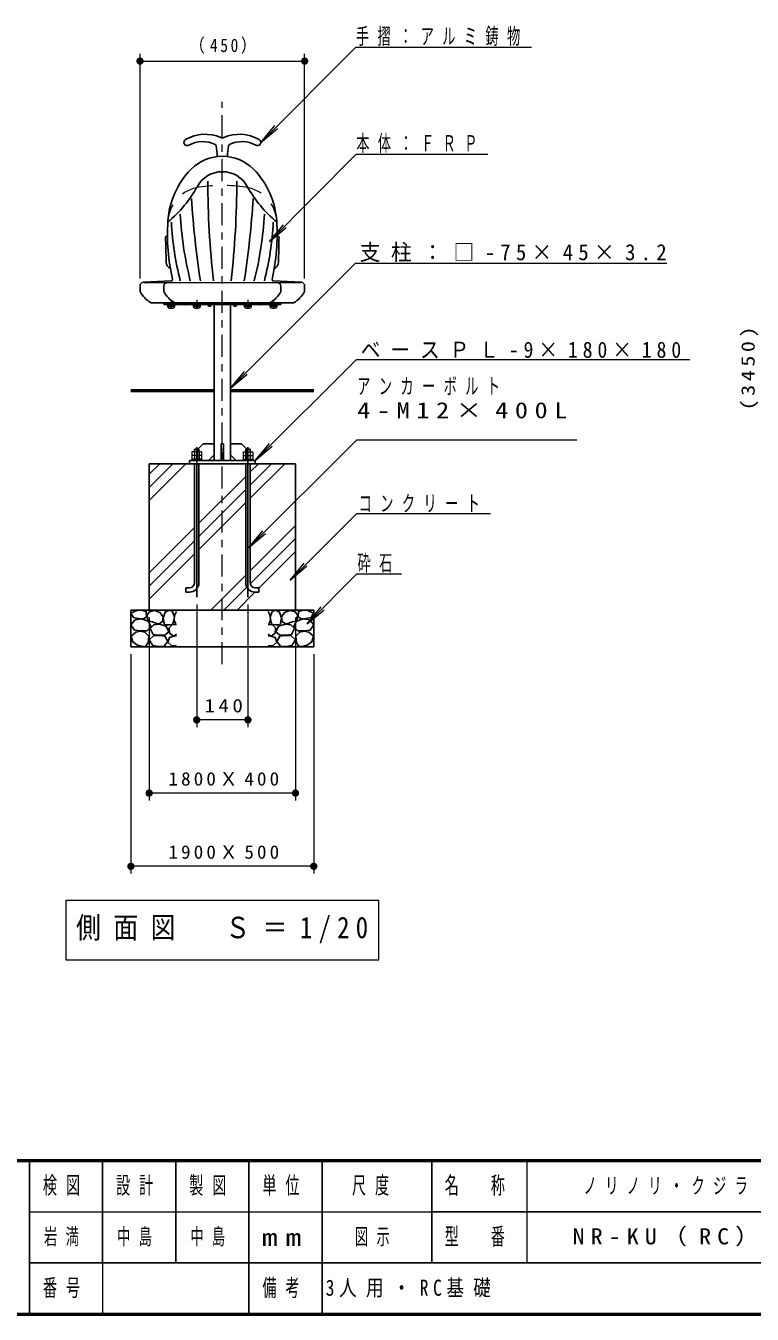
# Model space of a CAD drawing. Units: millimetres on the paper, scale 1:20. Extents: x -385 to 0, y 0 to 267.
# Drawn here: x -243 to -143.7, y 0 to 176 of the extents above; entities that cross this region are included whole.
import ezdxf

# ---------------------------------------------------------------- set-up
doc = ezdxf.new("R2010")
doc.units = ezdxf.units.MM
doc.linetypes.add('USER1', pattern=[4.5, 2.5, -2])
doc.linetypes.add('USER2', pattern=[6, 3, -1, 1, -1])
doc.layers.add('LY_1', color=7, linetype='Continuous', lineweight=13)
doc.styles.add('ＭＳ ゴシック', font='')
doc.styles.get('ＭＳ ゴシック').set_extended_font_data('MS Gothic')

# ---------------------------------------------------------------- blocks, each defined once
blk = doc.blocks.new('filled_dot')
at = {"color": 0, "linetype": 'Continuous', "lineweight": -2, "const_width": 1.25}
blk.add_lwpolyline([(-0.625, 0, 1), (0.625, 0, 1)], format="xyb", close=True, dxfattribs=at)

msp = doc.modelspace()

# ---------------------------------------------------------------- linework, layer by layer
at = {"layer": 'LY_1'}
for p, q in [((-197.865, 173.104), (-210.874, 160.072)), ((-197.865, 173.104), (-173.865, 173.104)), ((-227.379, 141.47), (-227.379, 172.193)), ((-227.379, 171.193), (-204.879, 171.193)), ((-204.879, 141.47), (-204.879, 172.193)), ((-210.874, 160.072), (-208.947, 162.372)), ((-210.874, 160.072), (-208.577, 162.003)), ((-197.818, 158.491), (-209.676, 146.538)), ((-197.818, 158.491), (-179.818, 158.491)), ((-209.676, 146.538), (-207.757, 148.844)), ((-209.676, 146.538), (-207.386, 148.476)), ((-197.943, 143.589), (-215.018, 126.503)), ((-197.943, 143.589), (-155.355, 143.589)), ((-226.879, 140.943), (-205.379, 140.943)), ((-197.81, 130.427), (-211.629, 116.643)), ((-197.81, 130.427), (-152.213, 130.427)), ((-215.018, 126.503), (-213.09, 128.802)), ((-215.018, 126.503), (-212.72, 128.432)), ((-197.762, 119.444), (-212.525, 104.723)), ((-211.629, 116.643), (-209.698, 118.939)), ((-211.629, 116.643), (-209.329, 118.569)), ((-197.762, 119.444), (-167.683, 119.444)), ((-226.129, 111.161), (-221.096, 116.193)), ((-226.129, 112.957), (-222.893, 116.193)), ((-226.129, 114.753), (-224.689, 116.193)), ((-218.979, 117.803), (-220.279, 117.803)), ((-220.279, 117.803), (-220.279, 116.643)), ((-218.979, 117.303), (-220.279, 117.303)), ((-218.979, 116.803), (-220.279, 116.803)), ((-219.954, 117.803), (-219.954, 116.803)), ((-219.304, 117.803), (-219.304, 116.803)), ((-218.979, 117.803), (-218.979, 116.643)), ((-213.279, 117.803), (-211.979, 117.803)), ((-213.279, 117.803), (-213.279, 116.643)), ((-213.279, 117.303), (-211.979, 117.303)), ((-213.279, 116.803), (-211.979, 116.803)), ((-212.954, 117.803), (-212.954, 116.803)), ((-212.329, 111.469), (-207.605, 116.193)), ((-212.329, 113.265), (-209.401, 116.193)), ((-212.329, 115.061), (-211.197, 116.193)), ((-212.304, 117.803), (-212.304, 116.803)), ((-211.979, 117.803), (-211.979, 116.643)), ((-219.329, 108.061), (-212.929, 114.461)), ((-219.329, 106.265), (-212.929, 112.665)), ((-219.329, 104.469), (-212.929, 110.869)), ((-197.762, 109.39), (-206.873, 100.299)), ((-197.762, 109.39), (-179.487, 109.39)), ((-226.129, 101.261), (-219.929, 107.461)), ((-212.329, 101.57), (-206.129, 107.77)), ((-226.129, 99.465), (-219.929, 105.665)), ((-212.525, 104.723), (-210.593, 107.018)), ((-212.525, 104.723), (-210.224, 106.648)), ((-212.312, 99.791), (-206.129, 105.974)), ((-226.129, 97.669), (-219.929, 103.869)), ((-211.129, 99.178), (-206.129, 104.178)), ((-206.873, 100.299), (-204.942, 102.595)), ((-206.873, 100.299), (-204.573, 102.225)), ((-217.705, 96.193), (-212.929, 100.97)), ((-197.723, 101.143), (-204.523, 94.316)), ((-197.723, 101.143), (-191.644, 101.143)), ((-215.909, 96.193), (-212.774, 99.328)), ((-214.113, 96.193), (-211.663, 98.644)), ((-219.629, 96.943), (-219.629, 80.193)), ((-212.629, 96.943), (-212.629, 80.193)), ((-226.129, 95.175), (-226.129, 70.193)), ((-206.129, 95.175), (-206.129, 70.193)), ((-204.523, 94.316), (-202.599, 96.618)), ((-204.523, 94.316), (-202.228, 96.249)), ((-228.629, 90.193), (-228.629, 60.193)), ((-203.629, 90.193), (-203.629, 60.193)), ((-212.629, 81.193), (-219.629, 81.193)), ((-206.129, 71.193), (-226.129, 71.193)), ((-203.629, 61.193), (-228.629, 61.193)), ((-237.529, 56.542), (-237.529, 48.409)), ((-194.729, 56.542), (-237.529, 56.542)), ((-194.729, 48.409), (-194.729, 56.542)), ((-237.529, 48.409), (-194.729, 48.409)), ((-174.5, 21), (-174.5, 7)), ((-242.5, 14), (-187.5, 14)), ((-232.5, 7), (-232.5, 0))]:
    msp.add_line(p, q, dxfattribs=at)
at = {"layer": 'LY_1', "linetype": 'USER2'}
for p, q in [((-216.129, 88.797), (-216.129, 165.637)), ((-223.129, 138.556), (-223.129, 137.556)), ((-219.629, 138.556), (-219.629, 137.556)), ((-212.629, 138.556), (-212.629, 137.556)), ((-209.129, 138.556), (-209.129, 137.556))]:
    msp.add_line(p, q, dxfattribs=at)
at = {"layer": 'LY_1', "lineweight": 25}
for p, q in [((-218.268, 153.611), (-218.268, 153.61)), ((-223.728, 147.295), (-223.628, 147.295)), ((-208.531, 147.295), (-208.631, 147.295)), ((-226.907, 140.97), (-223.058, 141.184)), ((-205.351, 140.97), (-209.2, 141.184)), ((-227.379, 139.693), (-227.379, 140.47)), ((-224.129, 139.693), (-224.129, 140.443)), ((-208.129, 139.693), (-208.129, 140.443)), ((-204.879, 139.693), (-204.879, 140.47)), ((-225.879, 138.168), (-206.379, 138.168)), ((-224.129, 138.168), (-224.129, 137.943)), ((-224.129, 137.943), (-221.354, 137.943)), ((-223.654, 137.943), (-223.654, 137.843)), ((-222.604, 137.843), (-223.654, 137.843)), ((-223.589, 137.843), (-223.589, 137.718)), ((-223.589, 137.718), (-222.669, 137.718)), ((-223.579, 137.718), (-223.579, 137.668)), ((-222.929, 137.418), (-223.329, 137.418)), ((-223.132, 137.843), (-223.166, 137.718)), ((-223.092, 137.843), (-223.126, 137.718)), ((-222.679, 137.718), (-222.679, 137.668)), ((-222.669, 137.843), (-222.669, 137.718)), ((-222.604, 137.843), (-222.604, 137.943)), ((-221.354, 137.943), (-221.354, 138.168)), ((-221.054, 137.943), (-211.204, 137.943)), ((-220.154, 137.943), (-220.154, 137.843)), ((-219.104, 137.843), (-220.154, 137.843)), ((-220.089, 137.843), (-220.089, 137.718)), ((-220.089, 137.718), (-219.169, 137.718)), ((-220.079, 137.718), (-220.079, 137.668)), ((-219.429, 137.418), (-219.829, 137.418)), ((-219.632, 137.843), (-219.666, 137.718)), ((-219.592, 137.843), (-219.626, 137.718)), ((-219.179, 137.718), (-219.179, 137.668)), ((-219.169, 137.843), (-219.169, 137.718)), ((-219.104, 137.843), (-219.104, 137.943)), ((-218.204, 137.943), (-218.004, 137.743)), ((-218.004, 137.693), (-218.004, 137.943)), ((-218.004, 137.693), (-217.704, 137.693)), ((-217.504, 137.943), (-217.704, 137.743)), ((-217.704, 137.693), (-217.704, 137.943)), ((-217.254, 126.193), (-217.254, 137.943)), ((-215.004, 126.193), (-215.004, 137.943)), ((-214.754, 137.943), (-214.554, 137.743)), ((-214.554, 137.693), (-214.554, 137.943)), ((-214.254, 137.693), (-214.554, 137.693)), ((-214.054, 137.943), (-214.254, 137.743)), ((-214.254, 137.693), (-214.254, 137.943)), ((-213.154, 137.843), (-213.154, 137.943)), ((-213.154, 137.843), (-212.104, 137.843)), ((-213.089, 137.843), (-213.089, 137.718)), ((-212.169, 137.718), (-213.089, 137.718)), ((-213.079, 137.718), (-213.079, 137.668)), ((-212.829, 137.418), (-212.429, 137.418)), ((-212.666, 137.843), (-212.632, 137.718)), ((-212.626, 137.843), (-212.592, 137.718)), ((-212.179, 137.718), (-212.179, 137.668)), ((-212.169, 137.843), (-212.169, 137.718)), ((-212.104, 137.943), (-212.104, 137.843)), ((-210.904, 137.943), (-210.904, 138.168)), ((-208.129, 137.943), (-210.904, 137.943)), ((-209.654, 137.843), (-209.654, 137.943)), ((-209.654, 137.843), (-208.604, 137.843)), ((-209.589, 137.843), (-209.589, 137.718)), ((-208.669, 137.718), (-209.589, 137.718)), ((-209.579, 137.718), (-209.579, 137.668)), ((-209.329, 137.418), (-208.929, 137.418)), ((-209.166, 137.843), (-209.132, 137.718)), ((-209.126, 137.843), (-209.092, 137.718)), ((-208.679, 137.718), (-208.679, 137.668)), ((-208.669, 137.843), (-208.669, 137.718)), ((-208.604, 137.943), (-208.604, 137.843)), ((-208.129, 138.168), (-208.129, 137.943)), ((-217.254, 116.643), (-217.254, 126.193)), ((-215.004, 116.643), (-215.004, 126.193)), ((-219.929, 117.803), (-219.929, 118.193)), ((-219.929, 118.193), (-219.329, 118.193)), ((-219.629, 97.943), (-219.629, 118.443)), ((-219.504, 118.143), (-218.754, 118.893)), ((-219.504, 118.143), (-219.504, 116.643)), ((-219.329, 117.803), (-219.329, 118.193)), ((-217.254, 118.893), (-218.754, 118.893)), ((-215.979, 118.893), (-216.279, 118.893)), ((-216.279, 118.893), (-216.279, 116.643)), ((-215.979, 118.143), (-216.279, 118.143)), ((-215.979, 116.643), (-215.979, 118.893)), ((-215.004, 118.893), (-213.504, 118.893)), ((-212.754, 118.143), (-213.504, 118.893)), ((-212.329, 118.193), (-212.929, 118.193)), ((-212.929, 117.803), (-212.929, 118.193)), ((-212.754, 118.143), (-212.754, 116.643)), ((-212.629, 97.943), (-212.629, 118.443)), ((-212.329, 117.803), (-212.329, 118.193)), ((-226.129, 116.193), (-226.129, 96.175)), ((-206.129, 116.193), (-226.129, 116.193)), ((-220.629, 116.643), (-220.629, 116.193)), ((-220.629, 116.643), (-211.629, 116.643)), ((-219.929, 99.943), (-219.929, 116.193)), ((-219.329, 99.943), (-219.329, 116.193)), ((-217.254, 117.393), (-218.004, 116.643)), ((-215.004, 117.393), (-214.254, 116.643)), ((-212.929, 99.943), (-212.929, 116.193)), ((-212.329, 99.943), (-212.329, 116.193)), ((-211.629, 116.643), (-211.629, 116.193)), ((-206.129, 96.175), (-206.129, 116.193)), ((-220.629, 99.243), (-221.129, 99.243)), ((-221.129, 99.243), (-221.129, 98.643)), ((-220.629, 98.643), (-221.129, 98.643)), ((-211.629, 99.243), (-211.129, 99.243)), ((-211.629, 98.643), (-211.129, 98.643)), ((-211.129, 99.243), (-211.129, 98.643)), ((-228.629, 96.193), (-228.629, 91.193)), ((-203.629, 96.193), (-228.629, 96.193)), ((-206.148, 96.175), (-206.129, 96.193)), ((-203.629, 91.193), (-203.629, 96.193)), ((-228.629, 91.193), (-203.629, 91.193)), ((-242.5, 21), (-242.5, 0)), ((-232.5, 21), (-232.5, 7)), ((-222.5, 21), (-222.5, 7)), ((-212.5, 21), (-212.5, 0)), ((-202.5, 21), (-202.5, 7)), ((-187.5, 21), (-187.5, 7)), ((-187.5, 14), (-70, 14)), ((-242.5, 7), (0, 7)), ((-202.5, 7), (-202.5, 0))]:
    msp.add_line(p, q, dxfattribs=at)
at = {"layer": 'LY_1', "linetype": 'USER1'}
for p, q in [((-223.504, 138.168), (-223.504, 137.943)), ((-222.754, 138.168), (-222.754, 137.943)), ((-220.004, 138.168), (-220.004, 137.943)), ((-219.254, 138.168), (-219.254, 137.943)), ((-218.354, 137.943), (-218.354, 138.168)), ((-213.904, 137.943), (-213.904, 138.168)), ((-213.004, 138.168), (-213.004, 137.943)), ((-212.254, 138.168), (-212.254, 137.943)), ((-209.504, 138.168), (-209.504, 137.943)), ((-208.754, 138.168), (-208.754, 137.943))]:
    msp.add_line(p, q, dxfattribs=at)
at = {"layer": 'LY_1', "lineweight": 50}
for p, q in [((-228.629, 126.193), (-217.254, 126.193)), ((-215.004, 126.193), (-203.629, 126.193)), ((-385, 21), (0, 21)), ((-385, 0), (0, 0))]:
    msp.add_line(p, q, dxfattribs=at)
at = {"layer": 'LY_1', "lineweight": 25}
for points in [[(-227.362, 95.019), (-228.279, 95.192), (-228.614, 95.787), (-227.833, 96.146), (-227.226, 96.183), (-226.52, 95.985), (-226.507, 95.328), (-226.879, 95.006)], [(-225.07, 94.362), (-225.665, 94.597), (-226.322, 94.746), (-226.421, 95.539), (-226.074, 95.96), (-225.355, 96.159), (-224.649, 95.861), (-224.228, 95.266), (-224.327, 94.622), (-224.748, 94.325)], [(-222.939, 94.238), (-223.398, 94.189), (-224.054, 94.164), (-224.203, 95.081), (-223.955, 95.911), (-223.398, 96.183), (-222.952, 95.997), (-222.667, 95.242), (-222.828, 94.486)], [(-209.319, 94.238), (-208.861, 94.189), (-208.204, 94.164), (-208.055, 95.081), (-208.303, 95.911), (-208.861, 96.183), (-209.307, 95.997), (-209.592, 95.242), (-209.43, 94.486)], [(-207.188, 94.362), (-206.593, 94.597), (-205.937, 94.746), (-205.838, 95.539), (-206.184, 95.96), (-206.903, 96.159), (-207.609, 95.861), (-208.03, 95.266), (-207.931, 94.622), (-207.51, 94.325)], [(-204.896, 95.019), (-203.979, 95.192), (-203.645, 95.787), (-204.425, 96.146), (-205.032, 96.183), (-205.738, 95.985), (-205.751, 95.328), (-205.379, 95.006)], [(-227.362, 93.346), (-228.13, 93.458), (-228.651, 94.176), (-228.056, 94.858), (-227.164, 94.982), (-226.284, 94.697), (-225.876, 93.891), (-226.458, 93.371)], [(-227.102, 91.228), (-227.808, 91.451), (-228.366, 91.847), (-228.589, 92.628), (-227.932, 93.16), (-227.308, 93.306), (-226.718, 93.197), (-226.173, 92.64), (-226.26, 91.723), (-226.582, 91.277)], [(-224.897, 92.751), (-225.578, 92.875), (-225.975, 93.656), (-225.492, 94.201), (-224.748, 94.275), (-223.819, 93.99), (-223.447, 93.222), (-223.955, 92.813)], [(-207.361, 92.751), (-206.68, 92.875), (-206.284, 93.656), (-206.767, 94.201), (-207.51, 94.275), (-208.439, 93.99), (-208.811, 93.222), (-208.303, 92.813)], [(-204.896, 93.346), (-204.128, 93.458), (-203.607, 94.176), (-204.202, 94.858), (-205.094, 94.982), (-205.974, 94.697), (-206.383, 93.891), (-205.8, 93.371)], [(-205.156, 91.228), (-204.45, 91.451), (-203.892, 91.847), (-203.669, 92.628), (-204.326, 93.16), (-204.95, 93.306), (-205.54, 93.197), (-206.085, 92.64), (-205.999, 91.723), (-205.676, 91.277)], [(-224.86, 91.215), (-225.64, 91.376), (-226.111, 92.132), (-225.553, 92.664), (-224.686, 92.714), (-224.005, 92.627), (-223.584, 91.896), (-224.079, 91.277)], [(-207.399, 91.215), (-206.618, 91.376), (-206.147, 92.132), (-206.705, 92.664), (-207.572, 92.714), (-208.253, 92.627), (-208.675, 91.896), (-208.179, 91.277)]]:
    msp.add_lwpolyline(points, close=True, dxfattribs=at)
for points in [[(-222.394, 96.022), (-222.654, 95.452), (-222.704, 94.796), (-222.58, 94.412), (-222.419, 94.35)], [(-209.864, 96.022), (-209.604, 95.452), (-209.554, 94.796), (-209.678, 94.412), (-209.839, 94.35)], [(-222.407, 92.888), (-222.791, 92.652), (-223.348, 93.049), (-223.385, 93.755), (-223.001, 94.189), (-222.382, 94.226)], [(-209.852, 92.888), (-209.468, 92.652), (-208.91, 93.049), (-208.873, 93.755), (-209.257, 94.189), (-209.876, 94.226)], [(-222.407, 91.327), (-223.088, 91.351), (-223.584, 91.822), (-223.361, 92.442), (-222.741, 92.652), (-222.407, 92.689)], [(-209.852, 91.327), (-209.17, 91.351), (-208.675, 91.822), (-208.898, 92.442), (-209.517, 92.652), (-209.852, 92.689)]]:
    msp.add_lwpolyline(points, dxfattribs=at)
for centre, radius, start, end in [((-220.929, 160.083), 0.45, 121.99795, 301.47495), ((-218.485, 155.892), 5.302, 66.03817, 120.2464), ((-218.802, 156.326), 3.867, 63.93779, 119.52067), ((-216.129, 161.193), 0.5, 244.90522, 293.96183), ((-213.773, 155.892), 5.302, 59.75359, 113.96183), ((-213.456, 156.326), 3.867, 60.47933, 116.06221), ((-211.329, 160.083), 0.45, 238.52505, 58.00205), ((-217.213, 159.576), 0.25, 7.92634, 63.93779), ((-231.066, 157.647), 14.237, 2.03094, 7.92634), ((-201.192, 157.647), 14.237, 172.07366, 177.96906), ((-215.046, 159.576), 0.25, 116.06221, 172.07366), ((-216.129, 152.193), 6, 44.72494, 135.27507), ((-212.532, 148.63), 11.063, 135.27507, 176.30886), ((-216.129, 152.193), 3.888, 28.91861, 151.08139), ((-219.727, 148.63), 11.063, 3.69114, 44.72494), ((-234.387, 162.28), 16.971, 309.5471, 331.08139), ((-96.046, 154.941), 122.064, 180.07564, 186.46689), ((-336.213, 154.941), 122.064, 353.53311, 359.92436), ((-197.871, 162.28), 16.971, 208.91861, 230.4529), ((-91.74, 160.57), 128.86, 183.63149, 188.64826), ((-340.518, 160.57), 128.86, 351.35174, 356.36851), ((-175.495, 152.622), 46.436, 182.8743, 194.24697), ((-256.764, 152.622), 46.436, 345.75303, 357.1257), ((-196.129, 147.572), 27.5, 176.30886, 193.04027), ((-182.512, 151.227), 40.625, 182.89946, 194.29875), ((-249.746, 151.227), 40.625, 345.70125, 357.10053), ((-236.129, 147.572), 27.5, 346.95973, 3.69114), ((-223.728, 147.145), 0.15, 90, 180.1172), ((-150.397, 147.295), 73.481, 180.1172, 182.77697), ((-208.531, 147.145), 0.15, 359.8828, 90), ((-281.861, 147.295), 73.481, 357.22303, 359.8828), ((-222.657, 143.79), 1.135, 182.77697, 240.77243), ((-209.601, 143.79), 1.135, 299.22757, 357.22303), ((-226.879, 140.47), 0.5, 93.17983, 180), ((-223.629, 140.443), 0.5, 90, 180), ((-223.066, 141.333), 0.15, 273.17983, 13.04027), ((-209.192, 141.333), 0.15, 166.95973, 266.82017), ((-208.629, 140.443), 0.5, 0, 90), ((-205.379, 140.47), 0.5, 0, 86.82017), ((-223.881, 141.634), 4, 209.01784, 240.03514), ((-220.631, 141.634), 4, 209.01784, 240.03514), ((-211.627, 141.634), 4, 299.96486, 330.98216), ((-208.377, 141.634), 4, 299.96486, 330.98216), ((-223.329, 137.668), 0.25, 180, 270), ((-222.929, 137.668), 0.25, 270, 0), ((-221.229, 138.317), 0.412, 244.87541, 295.12459), ((-221.054, 138.243), 0.3, 194.47751, 270), ((-219.829, 137.668), 0.25, 180, 270), ((-219.429, 137.668), 0.25, 270, 0), ((-212.829, 137.668), 0.25, 180, 270), ((-212.429, 137.668), 0.25, 270, 0), ((-211.204, 138.243), 0.3, 270, 345.52249), ((-211.029, 138.317), 0.412, 244.87541, 295.12459), ((-209.329, 137.668), 0.25, 180, 270), ((-208.929, 137.668), 0.25, 270, 0), ((-220.629, 99.943), 1.3, 270, 0), ((-220.629, 99.943), 0.7, 270, 0), ((-211.629, 99.943), 1.3, 180, 270), ((-211.629, 99.943), 0.7, 180, 270)]:
    msp.add_arc(centre, radius, start, end, dxfattribs=at)
at = {"layer": 'LY_1', "linetype": 'USER1'}
for centre, radius, start, end in [((-218.582, 149.021), 5, 98.05884, 176.30886), ((-216.129, 131.693), 22.5, 81.94116, 98.05884), ((-213.676, 149.021), 5, 3.69114, 81.94116)]:
    msp.add_arc(centre, radius, start, end, dxfattribs=at)

# ---------------------------------------------------------------- block references
at = {"layer": 'LY_1', "xscale": 0.4, "yscale": 0.4}
for p in [(-227.379, 171.193), (-219.629, 81.193), (-226.129, 71.193), (-228.629, 61.193)]:
    msp.add_blockref('filled_dot', p, dxfattribs=at)
at = {"layer": 'LY_1', "xscale": 0.4, "yscale": 0.4, "rotation": 180}
for p in [(-204.879, 171.193), (-212.629, 81.193), (-206.129, 71.193), (-203.629, 61.193)]:
    msp.add_blockref('filled_dot', p, dxfattribs=at)

# ---------------------------------------------------------------- texts
at = {"layer": 'LY_1', "style": 'ＭＳ ゴシック'}
for s, insert, char_height, attachment_point in [('\\T1.64;\\W0.6;手摺：アルミ鋳物', (-197.865, 173.254), 2.199, 7), ('\\T1.33;\\W0.85;（450）', (-215.705, 172.193), 1.833, 8), ('\\T1.64;\\W0.6;本体：ＦＲＰ', (-197.818, 158.641), 2.199, 7), ('\\T1.5;\\W0.95;支柱：□-75×45×3.2', (-197.355, 143.739), 2.199, 7), ('\\T1.5;\\W0.9;ベースＰＬ-9×180×180', (-197.213, 130.577), 2.199, 7), ('\\T1.64;\\W0.6;アンカーボルト', (-197.683, 127.894), 2.199, 1), ('\\T1.5;\\W1.2;4-M12×400L', (-197.683, 124.594), 2.199, 1), ('\\T1.64;\\W0.6;コンクリート', (-197.487, 109.54), 2.199, 7), ('\\T1.64;\\W0.6;砕石', (-197.644, 101.293), 2.199, 7), ('\\T1.33;\\W1.15;140', (-215.708, 82.193), 1.833, 8), ('\\T1.32;\\W1.05;1800Ｘ400', (-215.718, 72.193), 1.833, 8), ('\\T1.32;\\W1.05;1900Ｘ500', (-215.718, 62.193), 1.833, 8), ('\\T1.5;\\W0.85;側面図\u3000Ｓ＝1/20', (-236.129, 52.476), 2.933, 4), ('\\T1.64;\\W0.6;検図', (-237.5, 17.5), 2.346, 5), ('\\T1.64;\\W0.6;設計', (-227.5, 17.5), 2.346, 5), ('\\T1.64;\\W0.6;製図', (-217.5, 17.5), 2.346, 5), ('\\T1.64;\\W0.6;単位', (-207.5, 17.5), 2.346, 5), ('\\T1.64;\\W0.6;尺度', (-195.25, 17.5), 2.346, 5), ('\\T1.64;\\W0.6;名\u3000称', (-181, 17.5), 2.346, 5), ('\\T1.64;\\W0.6;ノリノリ・クジラ', (-166.75, 17.5), 2.199, 4), ('\\T1.64;\\W0.6;岩満', (-240.5, 10.5), 2.199, 4), ('\\T1.64;\\W0.6;中島', (-230.5, 10.5), 2.199, 4), ('\\T1.64;\\W0.6;中島', (-220.5, 10.5), 2.199, 4), ('\\T1.5;\\W1.35;mm', (-207.5, 10.5), 2.346, 5), ('\\T1.64;\\W0.6;図示', (-198, 10.5), 2.199, 4), ('\\T1.64;\\W0.6;型\u3000番', (-181, 10.5), 2.346, 5), ('\\T1.5;\\W1.1;NR-KU（RC）', (-168.25, 10.5), 2.199, 4), ('\\T1.64;\\W0.6;番号', (-237.5, 3.5), 2.346, 5), ('\\T1.64;\\W0.6;備考', (-207.5, 3.5), 2.346, 5), ('\\T1.53;\\W0.8;3人用・RC基礎', (-202, 3.5), 2.199, 4)]:
    msp.add_mtext(s, dxfattribs=dict(at, insert=insert, char_height=char_height, attachment_point=attachment_point))
at = {"layer": 'LY_1', "insert": (-142.87, 129.449), "char_height": 1.833, "attachment_point": 8, "rotation": 90, "style": 'ＭＳ ゴシック'}
msp.add_mtext('\\T1.33;\\W1.2;(3450)', dxfattribs=at)

doc.saveas('drawing.dxf')
